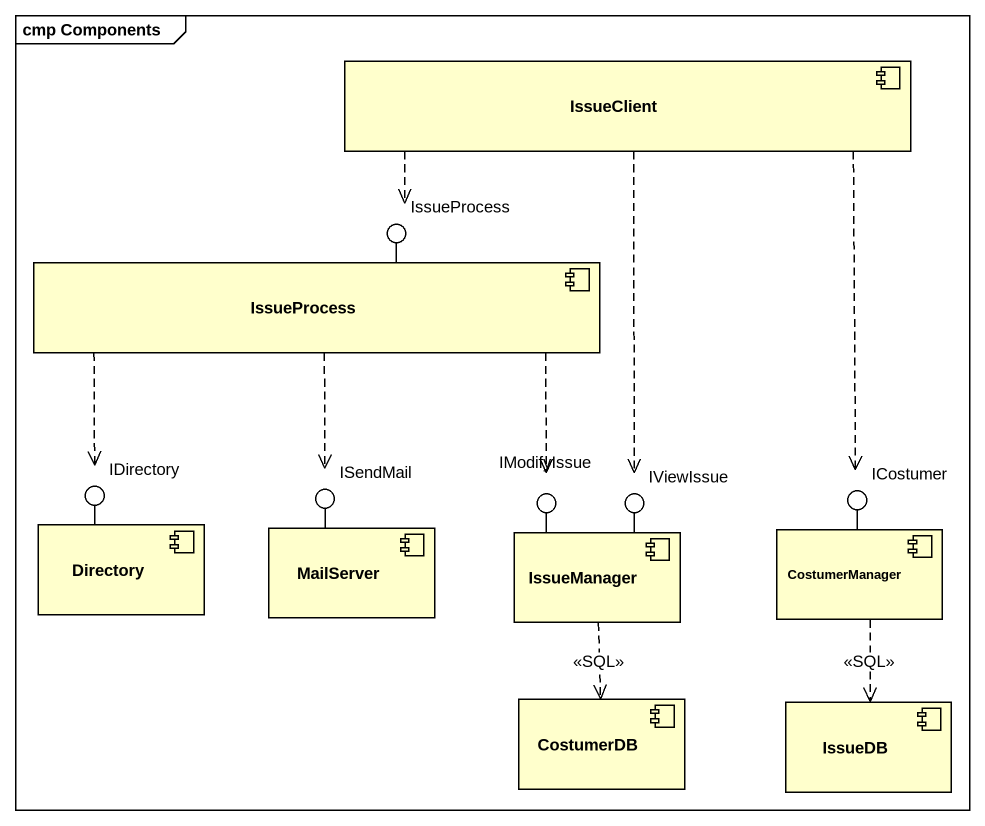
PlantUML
@startuml
mainframe cmp Components
component IssueClient
() IssueProcess
component "IssueProcess" as IssueProcess_2
() IDirectory
() ISendMail
() IModifyIssue
() IViewIssue
() ICostumer
component Directory
component MailServer
component IssueManager
component CostumerManager
component CostumerDB
component IssueDB
IssueProcess_2 -up- IssueProcess
Directory -up- IDirectory
MailServer -up- ISendMail
IssueManager -up- IModifyIssue
IssueManager -up- IViewIssue
CostumerManager -up- ICostumer
IssueClient .left.> IssueProcess
IssueClient ..> IViewIssue
IssueClient ..> ICostumer
IssueProcess_2 ..> IDirectory
IssueProcess_2 ..> ISendMail
IssueProcess_2 ..> IModifyIssue
IssueManager ..> CostumerDB : <<SQL>>
CostumerManager ..> IssueDB : <<SQL>>
@enduml
